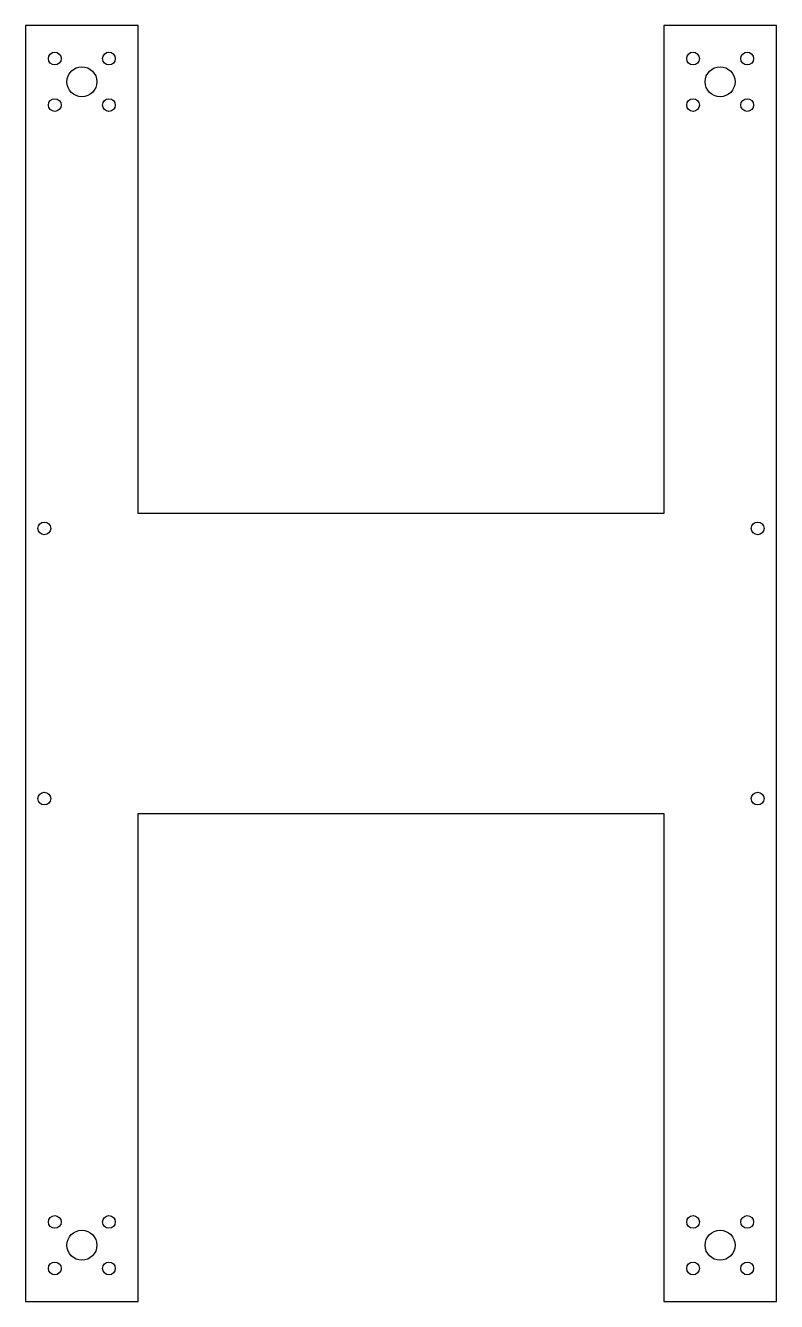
# Model space of a CAD drawing. Extents: x -100 to 100, y -170 to 170.
import ezdxf

# ---------------------------------------------------------------- set-up
doc = ezdxf.new("R2010")
doc.units = 0
doc.layers.get('0').update_dxf_attribs({"linetype": 'CONTINUOUS'})

msp = doc.modelspace()

# ---------------------------------------------------------------- linework, layer by layer
msp.add_lwpolyline([(70, 40), (-70, 40), (-70, 170), (-100, 170), (-100, -170), (-70, -170), (-70, -40), (70, -40), (70, -170), (100, -170), (100, 170), (70, 170)], close=True)
for centre, radius in [((-92.2, 161.2), 1.7), ((-77.8, 161.2), 1.7), ((77.8, 161.2), 1.7), ((92.2, 161.2), 1.7), ((-85, 155), 4), ((85, 155), 4), ((-92.2, 148.8), 1.7), ((-77.8, 148.8), 1.7), ((77.8, 148.8), 1.7), ((92.2, 148.8), 1.7), ((-95, 36), 1.7), ((95, 36), 1.7), ((-95, -36), 1.7), ((95, -36), 1.7), ((-92.2, -148.8), 1.7), ((-77.8, -148.8), 1.7), ((77.8, -148.8), 1.7), ((92.2, -148.8), 1.7), ((-85, -155), 4), ((85, -155), 4), ((-92.2, -161.2), 1.7), ((-77.8, -161.2), 1.7), ((77.8, -161.2), 1.7), ((92.2, -161.2), 1.7)]:
    msp.add_circle(centre, radius)

doc.saveas('drawing.dxf')
